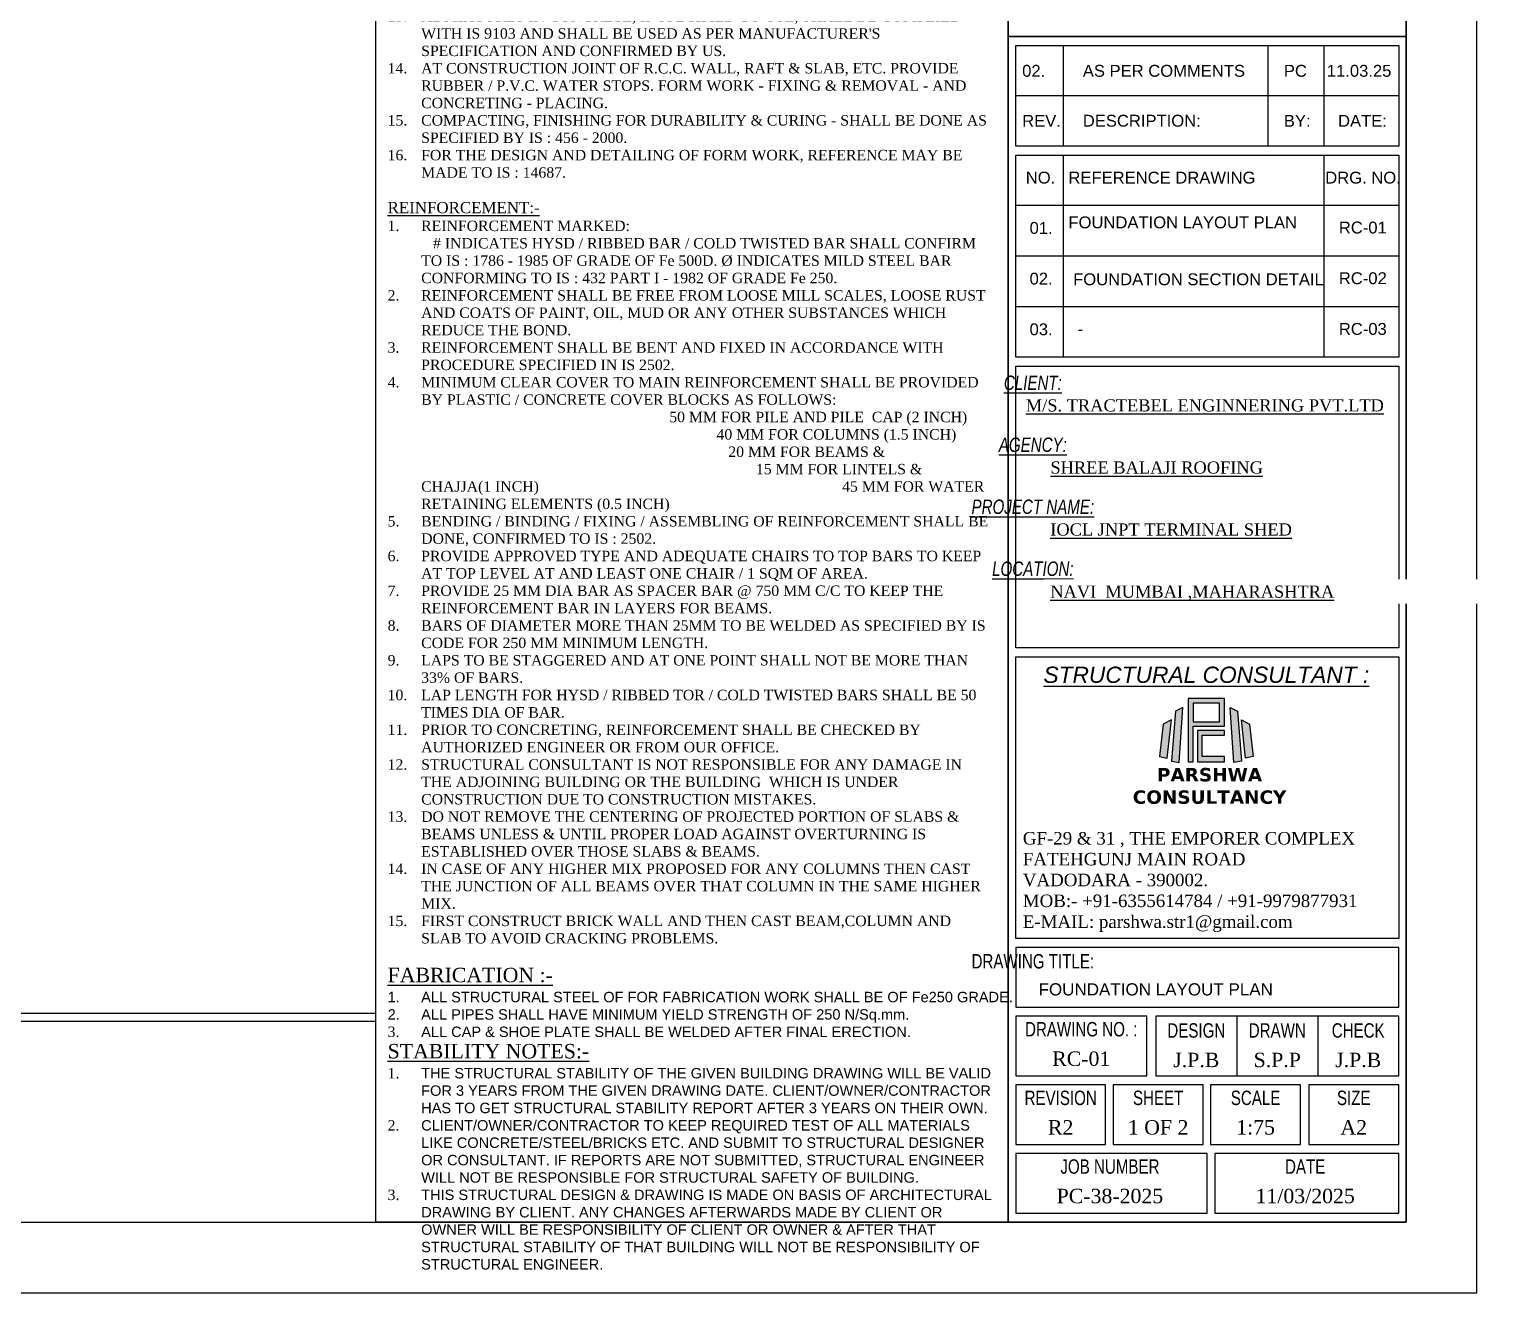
# Model space of a CAD drawing. Header units: millimetres. Extents: x 0 to 1124626, y -157535 to 82123.
# Drawn here: x 423065 to 441698, y -114583 to -98521 of the extents above; entities that cross this region are included whole.
import ezdxf

# ---------------------------------------------------------------- set-up
doc = ezdxf.new("R2010")
doc.units = ezdxf.units.MM
doc.header["$MEASUREMENT"] = 0
doc.layers.add('Grid', color=44, linetype='Continuous')
doc.layers.add('STR TEX', color=4, linetype='Continuous')
doc.layers.add('SHEET', color=7, linetype='Continuous', lineweight=15)
doc.styles.add('Aerial', font='times.ttf')
doc.styles.add('JAINIL', font='times.ttf')
doc.styles.add('TEXT3', font='geniso.shx')
doc.styles.add('TEXT3 0.75NA', font='geniso.shx', dxfattribs={"width": 0.75})

# ---------------------------------------------------------------- blocks, each defined once
blk = doc.blocks.new('Q')
at = {"linetype": 'Continuous', "ltscale": 0.5, "transparency": 33554687}
h = blk.add_hatch(color=10, dxfattribs=at)
h.dxf.hatch_style = 1
h.paths.add_polyline_path([(7.87, 17.31), (7.27, 9.83), (8.41, 9.62), (8.96, 17.82)])
h.paths.add_polyline_path([(17.1, 17.31), (17.7, 9.83), (16.56, 9.62), (16.01, 17.82)])
h = blk.add_hatch(color=152, dxfattribs=at)
h.dxf.hatch_style = 1
h.paths.add_polyline_path([(9.79, 19.18), (9.79, 9.76), (10.5, 9.76), (10.5, 15.05), (15.19, 15.05), (15.19, 19.18)])
h.paths.add_polyline_path([(10.5, 18.5), (10.5, 15.72), (14.45, 15.72), (14.45, 18.5)], flags=16)
h = blk.add_hatch(color=152, dxfattribs=at)
h.dxf.hatch_style = 1
h.paths.add_polyline_path([(6.07, 15.37), (5.53, 10.52), (6.67, 10.29), (7.27, 16.02)])
h.paths.add_polyline_path([(18.9, 15.37), (19.44, 10.52), (18.3, 10.29), (17.7, 16.02)])
h = blk.add_hatch(color=152, dxfattribs=at)
h.dxf.hatch_style = 1
h.paths.add_polyline_path([(11.15, 14.43), (11.15, 9.76), (15.19, 9.76), (15.19, 10.52), (11.87, 10.52), (11.87, 13.69), (15.19, 13.69), (15.19, 14.43)])
at = {"color": 10, "linetype": 'Continuous'}
for points in [[(7.87, 17.31), (7.27, 9.83), (8.41, 9.62), (8.96, 17.82), (7.87, 17.31)], [(17.1, 17.31), (17.7, 9.83), (16.56, 9.62), (16.01, 17.82), (17.1, 17.31)]]:
    blk.add_lwpolyline(points, dxfattribs=at)
at = {"color": 152, "linetype": 'Continuous'}
for points in [[(9.79, 19.18), (9.79, 9.76), (10.5, 9.76), (10.5, 15.05), (15.19, 15.05), (15.19, 19.18), (9.79, 19.18)], [(10.5, 18.5), (10.5, 15.72), (14.45, 15.72), (14.45, 18.5), (10.5, 18.5)], [(6.07, 15.37), (5.53, 10.52), (6.67, 10.29), (7.27, 16.02), (6.07, 15.37)], [(18.9, 15.37), (19.44, 10.52), (18.3, 10.29), (17.7, 16.02), (18.9, 15.37)], [(11.15, 14.43), (11.15, 9.76), (15.19, 9.76), (15.19, 10.52), (11.87, 10.52), (11.87, 13.69), (15.19, 13.69), (15.19, 14.43), (11.15, 14.43)]]:
    blk.add_lwpolyline(points, dxfattribs=at)
at = {"linetype": 'Continuous', "insert": (1.32, 8.82), "char_height": 2, "attachment_point": 1}
blk.add_mtext_dynamic_manual_height_columns('\\pxqc;{\\fVerdana|b1|i0|c0|p34;\\C152;PARSHWA\\PCONSULTANCY }', width=23.282, gutter_width=1, heights=[6.3], dxfattribs=at)

msp = doc.modelspace()

# ---------------------------------------------------------------- linework, layer by layer
at = {"lineweight": 25}
for p, q in [((436204.1995, -98727.7188, 0), (436204.1995, -100006.914, 0)), ((438802.0434, -98727.7188, 0), (438802.0434, -100006.914, 0)), ((439512.5405, -98727.7188, 0), (439512.5405, -100006.914, 0)), ((435599.3555, -99362.5279, 0), (440465.7245, -99362.5279, 0)), ((436204.1995, -100121.9636, 0), (436204.1995, -102689.9311, 0)), ((439512.5405, -100121.9636, 0), (439512.5405, -102689.9311, 0)), ((435599.3555, -100756.7727, 0), (440465.7245, -100756.7727, 0)), ((435599.3555, -101401.1588, 0), (440465.7245, -101401.1588, 0)), ((435599.3555, -102045.5449, 0), (440465.7245, -102045.5449, 0)), ((395219.4063, -111030.8693, 0), (427466.7785, -111030.8693, 0)), ((395219.4063, -111130.1939, 0), (427466.7785, -111130.1939, 0)), ((438408.6978, -111067.6065, 0), (438408.6978, -111825.5219, 0)), ((439437.2111, -111067.6065, 0), (439437.2111, -111825.5219, 0))]:
    msp.add_line(p, q, dxfattribs=at)
at = {"color": 192, "lineweight": 25, "elevation": 0}
msp.add_lwpolyline([(394321.5398, -114582.6843), (441459.5306, -114582.6843), (441459.5306, -81252.7578), (394321.5398, -81252.7578)], close=True, dxfattribs=at)
at = {"lineweight": 25, "elevation": 0}
for points in [[(435503.4159, -113686.5013), (427466.7785, -113686.5013), (427466.7785, -82148.9408), (435503.4159, -82148.9408)], [(440561.6641, -98612.6693), (435503.4159, -98612.6693), (435503.4159, -94188.5449), (440561.6641, -94188.5449)], [(435503.4159, -98612.6693), (440561.6641, -98612.6693), (440561.6641, -113686.5013), (435503.4159, -113686.5013)], [(435599.3555, -98727.7188), (440465.7245, -98727.7188), (440465.7245, -100006.914), (435599.3555, -100006.914)], [(435599.3555, -100121.9636), (440465.7245, -100121.9636), (440465.7245, -102689.9311), (435599.3555, -102689.9311)], [(440465.7245, -106384.7615), (435599.3555, -106384.7615), (435599.3555, -102804.9806), (440465.7245, -102804.9806)], [(440465.7245, -110079.592), (435599.3555, -110079.592), (435599.3555, -106499.8111), (440465.7245, -106499.8111)], [(435599.3555, -110952.5569), (440465.7245, -110952.5569), (440465.7245, -110194.6415), (435599.3555, -110194.6415)], [(435599.3555, -111825.5219), (437265.1349, -111825.5219), (437265.1349, -111067.6065), (435599.3555, -111067.6065)], [(437380.1844, -111825.5219), (440465.7245, -111825.5219), (440465.7245, -111067.6065), (437380.1844, -111067.6065)], [(435599.3555, -112698.4868), (436741.9287, -112698.4868), (436741.9287, -111940.5714), (435599.3555, -111940.5714)], [(436837.8683, -112698.4868), (437980.4415, -112698.4868), (437980.4415, -111940.5714), (436837.8683, -111940.5714)], [(438076.3811, -112698.4868), (439218.9542, -112698.4868), (439218.9542, -111940.5714), (438076.3811, -111940.5714)], [(439323.1514, -112698.4868), (440465.7245, -112698.4868), (440465.7245, -111940.5714), (439323.1514, -111940.5714)], [(435599.3555, -113571.4518), (438032.54, -113571.4518), (438032.54, -112813.5364), (435599.3555, -112813.5364)], [(438128.4797, -113571.4518), (440465.7245, -113571.4518), (440465.7245, -112813.5364), (438128.4797, -112813.5364)]]:
    msp.add_lwpolyline(points, close=True, dxfattribs=at)
at = {"layer": 'SHEET', "color": 220, "lineweight": 25, "elevation": 0}
msp.add_lwpolyline([(395219.4063, -113686.5013), (440561.6641, -113686.5013), (440561.6641, -82148.9408), (395219.4063, -82148.9408)], close=True, dxfattribs=at)

# ---------------------------------------------------------------- block references
at = {"lineweight": 25, "xscale": 85.30741949390458, "yscale": 85.30741949390458, "zscale": 85.30741949390458}
msp.add_blockref('Q', (436956.7368, -108664.5291, 0), dxfattribs=at)

# ---------------------------------------------------------------- texts
at = {"lineweight": 25, "attachment_point": 2}
for s, insert, char_height, style in [('\\pxql;{\\farial|b0|i1|c0|p0;\\L\\C1;CLIENT:}', (435816.8203, -102922.7963, 0), 183.330629, 'TEXT3 0.75NA'), ('\\pxql;{\\farial|b0|i1|c0|p0;\\L\\C1;AGENCY:}', (435816.8203, -103710.7291, 0), 183.330629, 'TEXT3 0.75NA'), ('\\pxql;{\\farial|b0|i1|c0|p0;\\L\\C1;PROJECT NAME:}', (435816.8203, -104498.6619, 0), 183.330629, 'TEXT3 0.75NA'), ('\\pxql;{\\farial|b0|i1|c0|p0;\\L\\C1;LOCATION:}', (435816.8203, -105286.5947, 0), 183.330629, 'TEXT3 0.75NA'), ('\\pxqc;{\\farial|b0|i1|c0|p0;\\L\\W1;\\C1;STRUCTURAL CONSULTANT : }', (438021.825, -106623.0106, 0), 206.755635, 'TEXT3 0.75NA'), ('\\pxql;{\\farial|b0|i0|c0|p0;\\C1;DRAWING TITLE:}', (435816.8203, -110277.5851, 0), 183.330629, 'TEXT3 0.75NA'), ('\\pxqc;{\\farial|b0|i0|c0|p0;\\C1;DRAWING NO. :}', (436432.2452, -111141.2308, 0), 183.330629, 'TEXT3 0.75NA'), ('\\pxqc;{\\farial|b0|i0|c0|p0;\\C1;DESIGN}', (437894.4411, -111157.125, 0), 183.330629, 'TEXT3 0.75NA'), ('\\pxqc;{\\farial|b0|i0|c0|p0;\\C1;DRAWN}', (438922.9545, -111157.125, 0), 183.330629, 'TEXT3 0.75NA'), ('\\pxqc;{\\farial|b0|i0|c0|p0;\\C1;CHECK}', (439951.4678, -111157.125, 0), 183.330629, 'TEXT3 0.75NA'), ('\\pxqc;{\\C22;RC-01}', (436432.2452, -111515.7711, 0), 183.330629, 'JAINIL'), ('\\pxqc;{\\C22;J.P.B}', (437894.4411, -111531.6653, 0), 183.330629, 'JAINIL'), ('\\pxqc;{\\C22;S.P.P}', (438922.9545, -111531.6653, 0), 183.330629, 'JAINIL'), ('\\pxqc;{\\C22;J.P.B}', (439951.4678, -111531.6653, 0), 183.330629, 'JAINIL'), ('\\pxqc;{\\farial|b0|i0|c0|p0;\\C1;REVISION}', (436170.6421, -112014.1958, 0), 183.330629, 'TEXT3 0.75NA'), ('\\pxqc;{\\farial|b0|i0|c0|p0;\\C1;SHEET}', (437409.1549, -112014.1958, 0), 183.330629, 'TEXT3 0.75NA'), ('\\pxqc;{\\farial|b0|i0|c0|p0;\\C1;SCALE}', (438647.6677, -112014.1958, 0), 183.330629, 'TEXT3 0.75NA'), ('\\pxqc;{\\farial|b0|i0|c0|p0;\\C1;SIZE}', (439894.4379, -112014.1958, 0), 183.330629, 'TEXT3 0.75NA'), ('\\pxqc;{\\C22;R2}', (436170.6421, -112388.7361, 0), 183.330629, 'JAINIL'), ('\\pxqc;{\\C22;1 OF 2}', (437409.1549, -112388.7361, 0), 183.330629, 'JAINIL'), ('\\pxqc;{\\C22;1:75}', (438647.6677, -112388.7361, 0), 183.330629, 'JAINIL'), ('\\pxqc;{\\C22;A2}', (439894.4379, -112388.7361, 0), 183.330629, 'JAINIL'), ('\\pxqc;{\\farial|b0|i0|c0|p0;\\C1;JOB NUMBER}', (436796.5111, -112887.1607, 0), 183.330629, 'TEXT3 0.75NA'), ('\\pxqc;{\\farial|b0|i0|c0|p0;\\C1;DATE}', (439277.6654, -112887.1607, 0), 183.330629, 'TEXT3 0.75NA'), ('\\pxqc;{\\C22;PC-38-2025}', (436796.5111, -113261.701, 0), 183.330629, 'JAINIL'), ('\\pxqc;{\\C22;11/03/2025}', (439277.6654, -113261.701, 0), 183.330629, 'JAINIL')]:
    msp.add_mtext(s, dxfattribs=dict(at, insert=insert, char_height=char_height, style=style))
at = {"lineweight": 25, "attachment_point": 1, "style": 'TEXT3'}
for s, insert, char_height, width in [('{\\ftimes new roman|b0|i0|c0|p0;\\LM/S. TRACTEBEL ENGINNERING PVT.LTD }', (435727.4917, -103224.4651), 154.721296, 42279.458263), ('{\\ftimes new roman|b0|i0|c0|p0;\\LSHREE BALAJI ROOFING }', (436040.2766, -104014.3106, 0), 154.721296, 42279.458263), ('{\\ftimes new roman|b0|i0|c0|p0;\\LIOCL JNPT TERMINAL SHED  }', (436038.1768, -104802.3438, 0), 154.721296, 42279.458263), ('{\\ftimes new roman|b0|i0|c0|p0;GF-29 & 31 , THE EMPORER COMPLEX\\PFATEHGUNJ MAIN ROAD\\PVADODARA - 390002.\\PMOB:- +91-6355614784 / +91-9979877931\\PE-MAIL: parshwa.str1@gmail.com}', (435689.6244, -108726.0085, 0), 158.959677, 43437.646949), ('\\pxql;{\\farial|b0|i0|c0|p0;\\C22;FOUNDATION LAYOUT PLAN', (435889.451, -110648.9695, 0), 154.721296, 42279.458263)]:
    msp.add_mtext(s, dxfattribs=dict(at, insert=insert, char_height=char_height, width=width))
at = {"layer": 'Grid', "color": 7, "lineweight": 25, "insert": (427617.6924, -82391.7791, 0), "char_height": 132.5169586, "attachment_point": 1, "style": 'Aerial'}
msp.add_mtext_dynamic_manual_height_columns("{\\H1.110959x;\\L\\C71;IMPORTANT NOTES:-\\P\\H1.245572x;\\C4;GENERAL:-}\\P\\pxi-3.217285,l3.217285,t3.217285;1.^ITHIS DRAWING IS TO BE READ IN CONJUNCTION WITH THE ARCHITECTURAL DRAWINGS AND OTHER INFRASTRUCTURAL ENGINEERING DRAWING.\\P2.^IALL DIMENSIONS AND LEVELS SHALL BE CHECKED & CO-RELATED WITH ARCHITECTURAL / INFRASTRUCTURAL ENGINEERING DRAWINGS.\\P3.^I{\\C0;THIS SET OF DRAWINGS IS THE PROPERTY OF PARSHWA CONSULTANCY NOT TO BE USED OR COPIED WITHOUT HIS PRIOR PERMISSION.\\P4.^ICONTRACTOR SHALL BE FULLY RESPONSIBLE FOR ALL TEMPORARY WORKS INCLUDING PLANKING AND STRUTTING OF TRENCHES AND PLANKING AND SHORING OF WALLS AND BUILDINGS ADJACENT TO ANY EXCAVATIONS.\\P\\C30;5.^ISTRUCTURAL ENGINEER IS NOT RESPONSIBLE FOR QUALITY & QUANTITY  OF MATERIAL MISUNDERSTANDING OF DRAWINGS ,CURING, SCAFFOLDING, WELDING, FABRICATION AND QUALITY  AND SUPERVISION OF WORK.}\\P6.^IIF THERE IS ANY DISCREPANCY, BETWEEN THIS AND ARCHITECTURAL / INFRASTRUCTURAL DRAWINGS,SHALL BE BROUGHT TO US IMMEDIATELY PRIOR TO \\A1;EXECUTION OF WORK.\\P7.^IUNLESS OTHERWISE STATED, ALL DIMENSIONS ARE IN MILLIMETERS AND ALL LEVELS ARE IN METERS.\\P8.^IONLY WRITTEN DIMENSIONS ARE TO BE FOLLOWED INSTEAD OF SCALED DIMENSIONS.\\P9.^IUNLESS PROVISION IS MADE FOR WATER, SEWER OR ANY SERVICE PIPES SHALL NOT PASS THROUGH OR BE EMBEDDED IN R.C. BEAMS AND COLUMNS.\\P10.^IUNLESS OTHER WISE STATED, FOOTINGS ARE CONCENTRIC WITH LOWER GROUND FLOOR COLUMNS.\\P11.^ICONSIDERED CAPACITY OF A SINGULAR CAST IN SITU.  450MM DIA. & 19M IN LENGTH PILE IN COMPRESSION IS 250KN & IN UPLIFT IS 120KN &  IN LATERAL 50KN AS PER DATA BY CLIENT\\P12.^ISOIL STRATA AT THE GIVEN DEPTH OF FOOTING SHOULD BE VERIFIED BY SOIL (GEO TECHNICAL)  CONSULTANT BEFORE CASTING FOOTING AND SHOULD BE CERTIFIED BY GEO-TECH CONSULTANT THAT THE SOIL STRATA IS AS PER SOIL TEST REPORT ONLY.\\P13.^I\\C0;THE CLIENT WILL BE FULLY RESPONSIBLE FOR CONSTRUCTION, SUPERVISION AND SHALL ENGAGE FULL TIME TECHNICALLY QUALIFIED ENGINEER ON SITE.\\P\\pi0,l0,tz;\\P\\pt0;\\H1.38378x;\\L\\C4;RCC WORK:-\\P\\H0.775x;CONCRETE:-\\P\\pi-3.217285,l3.217285,t3.217285;\\H0.932462x;\\l\\C7;1.^IMATERIALS LIKE CEMENT, FINE AGGREGATE, COARSE AGGREGATE, WATER, ETC. REQUIRED TO PRODUCE THE CONCRETE SHALL BE TO THE RESPECTIVE IS CODE, AS SPECIFIED IN IS CODE 456:-2000.\\P2.^IALL FINE AND COARSE AGGREGATES SHALL BE CLEAN, HARD AND FREE OF DUST, OIL, GREASE AND OTHER CONTAMINANTS, ETC.\\P3.^IWATER SHALL BE FREE FROM DUST, DIRT & FREE FROM CHEMICALS LIKE SULPHATES, CHLORIDES, ETC.\\P4.^IUNLESS OTHERWISE STATED, ALL STRUCTURAL CONCRETE MIX SHALL BE OF \\fTimes New Roman|b1|i0|c0|p18;\\C22;CONCRETE GRADE M30\\fTimes New Roman|b0|i0|c0|p18;\\C7; - DESIGN MIX CONCRETE - CONFIRMING TO IS : 456 - 2000.\\P5.^IALL LEAN CONCRETE SHALL BE OF CONCRETE GRADE M10.\\P6.^IMIXING OF CONCRETE SHALL BE DONE BY MECHANICAL MIXER MACHINE - MECHANICALLY ROTATING AND TILTING DRUM TYPE MIXER MACHINE.\\P7.^IIF HAND MIXING OF CONCRETE IS TO BE DONE, 10% EXTRA CEMENT SHALL BE USED.\\P8.^IPOURING OF CONCRETE SHALL NOT BE DONE OVER A HEIGHT OF MORE THAN 2M.\\P9.^ICONCRETE SHALL BE THROUGHLY COMPACTED BY USING MECHANICAL VIBRATORS.\\P\\C0;10.^IALL 230 TH. BRICK WORK SHALL BE DONE IN 1:6 CEMENT MORTAR 115 TH.  MASONRY SHALL BE DONE IN 1:4 CEMENT MORTAR.\\P11.^ICURING OF CONCRETE. SHALL BE DONE UP VERTICAL FACE OF COLUMN= 1 DAY                                                                                                                                         SLAB SPANNING UP TO 15' OR 4.5M = 7 DAY                                                         SLAB SPANNING MORE THAN 15' OR 4.5M =14 DAY                                          BEAM SPANNING UP TO 20' OR 6.0M = 14 DAY                                                    BEAM SPANNING MORE THAN 20' OR 6.0M = 14 DAY\\P12.^IFOR SLAB PONDING METHOD, WRAP JUTE BAGS AROUND COLUMNS, AND WETTING 3 TIMES A DAY FOR BRICK WALLS.\\P\\C7;13.^IADMIXTURES IN CONCRETE, IF SPECIFIED TO USE, SHALL BE COMPLIED WITH IS 9103 AND SHALL BE USED AS PER MANUFACTURER'S SPECIFICATION AND CONFIRMED BY US.\\P14.^IAT CONSTRUCTION JOINT OF R.C.C. WALL, RAFT & SLAB, ETC. PROVIDE RUBBER / P.V.C. WATER STOPS. FORM WORK - FIXING & REMOVAL - AND CONCRETING - PLACING.\\P15.^ICOMPACTING, FINISHING FOR DURABILITY & CURING - SHALL BE DONE AS SPECIFIED BY IS : 456 - 2000.\\P16.^IFOR THE DESIGN AND DETAILING OF FORM WORK, REFERENCE MAY BE MADE TO IS : 14687.\\P\\P\\pi0,l0,t0;\\H1.072429x;\\L\\C4;REINFORCEMENT:-\\P\\pi-3.217285,l3.217285,t3.217285;\\H0.932463x;\\l\\C7;1.^IREINFORCEMENT MARKED:                                                                                                # INDICATES HYSD / RIBBED BAR / COLD TWISTED BAR SHALL CONFIRM TO IS : 1786 - 1985 OF GRADE OF \\C242;Fe 500D\\C7;. %%C INDICATES MILD STEEL BAR CONFORMING TO IS : 432 PART I - 1982 OF GRADE Fe 250.\\P2.^IREINFORCEMENT SHALL BE FREE FROM LOOSE MILL SCALES, LOOSE RUST AND COATS OF PAINT, OIL, MUD OR ANY OTHER SUBSTANCES WHICH REDUCE THE BOND.\\P3.^I\\C0;REINFORCEMENT SHALL BE BENT AND FIXED IN ACCORDANCE WITH PROCEDURE SPECIFIED IN IS 2502.\\P\\C7;4.^IMINIMUM CLEAR COVER TO MAIN REINFORCEMENT SHALL BE PROVIDED BY PLASTIC / CONCRETE COVER BLOCKS AS FOLLOWS:                                                                                                       \\C0;50 MM FOR PILE AND PILE  CAP (2 INCH)                                                                                  40 MM FOR COLUMNS (1.5 INCH)                                                                                        20 MM FOR BEAMS &                                                                                                                 15 MM FOR LINTELS & CHAJJA(1 INCH)                                                                             45 MM FOR WATER RETAINING ELEMENTS (0.5 INCH)\\P\\C7;5.^IBENDING / BINDING / FIXING / ASSEMBLING OF REINFORCEMENT SHALL BE DONE, CONFIRMED TO IS : 2502.\\P6.^IPROVIDE APPROVED TYPE AND ADEQUATE CHAIRS TO TOP BARS TO KEEP AT TOP LEVEL AT AND LEAST ONE CHAIR / 1 SQM OF AREA.\\P7.^IPROVIDE 25 MM DIA BAR AS SPACER BAR @ 750 MM C/C TO KEEP THE REINFORCEMENT BAR IN LAYERS FOR BEAMS.\\P8.^IBARS OF DIAMETER MORE THAN 25MM TO BE WELDED AS SPECIFIED BY IS CODE FOR 250 MM MINIMUM LENGTH.\\P9.^ILAPS TO BE STAGGERED AND AT ONE POINT SHALL NOT BE MORE THAN 33% OF BARS.\\P10.^ILAP LENGTH FOR HYSD / RIBBED TOR / COLD TWISTED BARS SHALL BE 50 TIMES DIA OF BAR.\\P11.^IPRIOR TO CONCRETING, REINFORCEMENT SHALL BE CHECKED BY AUTHORIZED ENGINEER OR FROM OUR OFFICE.\\P12.^ISTRUCTURAL CONSULTANT IS NOT RESPONSIBLE FOR ANY DAMAGE IN THE ADJOINING BUILDING OR THE BUILDING  WHICH IS UNDER CONSTRUCTION DUE TO CONSTRUCTION MISTAKES.\\P13.^IDO NOT REMOVE THE CENTERING OF PROJECTED PORTION OF SLABS & BEAMS UNLESS & UNTIL PROPER LOAD AGAINST OVERTURNING IS ESTABLISHED OVER THOSE SLABS & BEAMS.\\P14.^IIN CASE OF ANY HIGHER MIX PROPOSED FOR ANY COLUMNS THEN CAST THE JUNCTION OF ALL BEAMS OVER THAT COLUMN IN THE SAME HIGHER MIX.\\P15.^IFIRST CONSTRUCT BRICK WALL AND THEN CAST BEAM,COLUMN AND SLAB TO AVOID CRACKING PROBLEMS.\\P\\pi0,l0,tz;\\P\\pt0;\\H1.38378x;\\L\\C4;FABRICATION :-\\P\\pi-3.217285,l3.217285,t3.217285;\\fArial|b0|i0|c0|p34;\\H0.722658x;\\l\\C7;1.^IALL STRUCTURAL STEEL OF FOR FABRICATION WORK SHALL BE OF Fe250 GRADE.\\P2.^IALL PIPES SHALL HAVE MINIMUM YIELD STRENGTH OF 250 N/Sq.mm.\\P\\fTimes New Roman|b0|i0|c0|p18;3.^I\\fArial|b0|i0|c0|p34;ALL CAP & SHOE PLATE SHALL BE WELDED AFTER FINAL ERECTION.\\P\\pi0,l0,t0;\\fTimes New Roman|b0|i0|c0|p18;\\H1.383779x;\\L\\C71;STABILITY NOTES:-\\P\\pi-3.217285,l3.217285,t3.217285;\\H0.722659x;\\l\\C7;1.^I\\fArial|b0|i0|c0|p34;THE STRUCTURAL STABILITY OF THE GIVEN BUILDING DRAWING WILL BE VALID FOR 3 YEARS FROM THE GIVEN DRAWING DATE. CLIENT/OWNER/CONTRACTOR HAS TO GET STRUCTURAL STABILITY REPORT AFTER 3 YEARS ON THEIR OWN.\\P\\fTimes New Roman|b0|i0|c0|p18;2.^I\\fArial|b0|i0|c0|p34;CLIENT/OWNER/CONTRACTOR TO KEEP REQUIRED TEST OF ALL MATERIALS LIKE CONCRETE/STEEL/BRICKS ETC. AND SUBMIT TO STRUCTURAL DESIGNER OR CONSULTANT. IF REPORTS ARE NOT SUBMITTED, STRUCTURAL ENGINEER WILL NOT BE RESPONSIBLE FOR STRUCTURAL SAFETY OF BUILDING.\\P\\fTimes New Roman|b0|i0|c0|p18;3.^I\\fArial|b0|i0|c0|p34;THIS STRUCTURAL DESIGN & DRAWING IS MADE ON BASIS OF ARCHITECTURAL DRAWING BY CLIENT. ANY CHANGES AFTERWARDS MADE BY CLIENT OR OWNER WILL BE RESPONSIBILITY OF CLIENT OR OWNER & AFTER THAT STRUCTURAL STABILITY OF THAT BUILDING WILL NOT BE RESPONSIBILITY OF STRUCTURAL ENGINEER.", width=7669.848994, gutter_width=737.9977, heights=[68242.5503], dxfattribs=at)
at = {"layer": 'STR TEX', "color": 6, "lineweight": 25, "char_height": 150.873901, "attachment_point": 4, "style": 'JAINIL'}
for s, insert in [('\\pxql;{\\farial|b0|i0|c0|p0;\\C31;02.}', (435681.3301, -99049.2372, 0)), ('\\pxql;{\\farial|b0|i0|c0|p0;\\C31;AS PER COMMENTS}', (436452.1525, -99049.2372, 0)), ('\\pxql;{\\farial|b0|i0|c0|p0;\\C31;PC}', (439006.7868, -99049.2372, 0)), ('\\pxql;{\\farial|b0|i0|c0|p0;\\C31;11.03.25}', (439552.9172, -99049.2372, 0)), ('\\pxql;{\\farial|b0|i0|c0|p0;\\C31;REV.}', (435681.3301, -99684.0463, 0)), ('\\pxql;{\\farial|b0|i0|c0|p0;\\C31;DESCRIPTION:}', (436452.1525, -99684.0463, 0)), ('\\pxql;{\\farial|b0|i0|c0|p0;\\C31;BY:}', (439006.7868, -99684.0463, 0)), ('\\pxql;{\\farial|b0|i0|c0|p0;\\C31;DATE:}', (439695.4172, -99684.0463, 0)), ('\\pxql;{\\farial|b0|i0|c0|p0;\\C31;NO.}', (435727.0311, -100407.1366, 0)), ('\\pxql;{\\farial|b0|i0|c0|p0;\\C31;REFERENCE DRAWING}', (436269.3488, -100407.1366, 0)), ('\\pxql;{\\farial|b0|i0|c0|p0;\\C31;DRG. NO.}', (439532.7307, -100407.1366, 0)), ('\\pxql;{\\farial|b0|i0|c0|p0;\\C22;01.}', (435775.5834, -101046.7342, 0)), ('\\pxql;{\\farial|b0|i0|c0|p0;\\C22;FOUNDATION LAYOUT PLAN}', (436269.3488, -100976.3693, 0)), ('\\pxql;{\\farial|b0|i0|c0|p0;\\C22;RC-01}', (439705.3786, -101041.9457, 0)), ('\\pxql;{\\farial|b0|i0|c0|p0;\\C22;02.}', (435775.5834, -101691.1203, 0)), ('\\pxql;{\\farial|b0|i0|c0|p0;\\C22;FOUNDATION SECTION DETAIL', (436329.1951, -101699.675, 0)), ('\\pxql;{\\farial|b0|i0|c0|p0;\\C22;RC-02}', (439705.3786, -101686.3318, 0)), ('\\pxql;{\\farial|b0|i0|c0|p0;\\C22;03.}', (435775.5834, -102335.5064, 0)), ('\\pxql;{\\farial|b0|i0|c0|p0;\\C22;RC-03}', (439705.3786, -102330.7179, 0)), ('\\pxql;{\\farial|b0|i0|c0|p0;\\C22;  -}', (436269.3488, -102330.7179, 0))]:
    msp.add_mtext(s, dxfattribs=dict(at, insert=insert))

# ---------------------------------------------------------------- next in the draw order: texts
at = {"lineweight": 25, "insert": (436037.954, -105592.4989, 0), "char_height": 154.721296, "width": 42279.458263, "attachment_point": 1, "style": 'TEXT3', "bg_fill": 2}
msp.add_mtext('{\\ftimes new roman|b0|i0|c0|p0;\\LNAVI  MUMBAI ,MAHARASHTRA ', dxfattribs=at)

doc.saveas('drawing.dxf')
